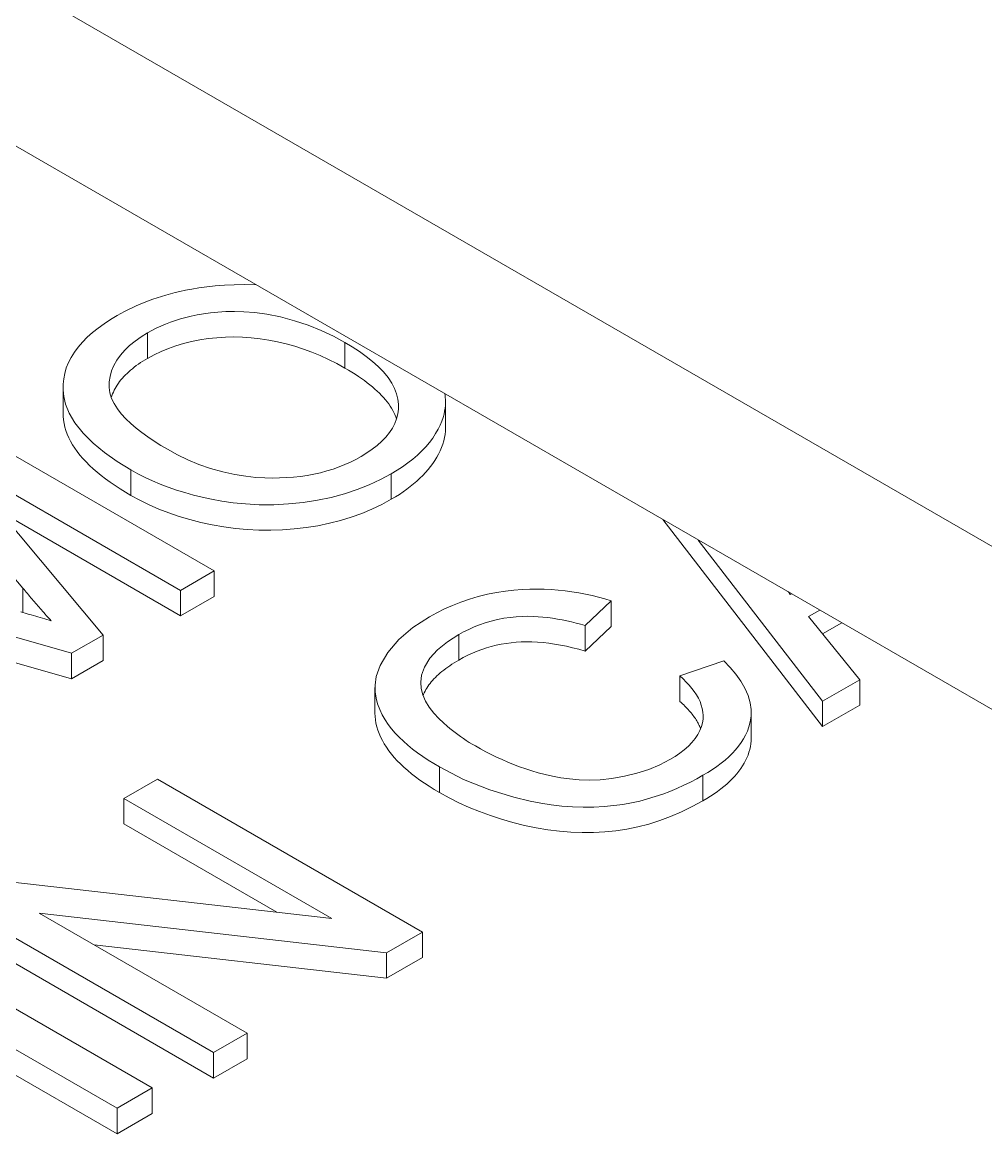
# Model space of a CAD drawing. Header units: millimetres. Extents: x 13 to 1104, y 13 to 850.
# Drawn here: x 933.52 to 941.23, y 603.78 to 612.68 of the extents above; entities that cross this region are included whole.
import ezdxf

# ---------------------------------------------------------------- set-up
doc = ezdxf.new("R2010")
doc.units = ezdxf.units.MM
doc.header["$LTSCALE"] = 4
doc.layers.add('Visible (ANSI)', color=7, linetype='Continuous', lineweight=9)
doc.layers.add('Visible Narrow (ANSI)', color=7, linetype='Continuous', lineweight=9)

msp = doc.modelspace()

# ---------------------------------------------------------------- linework, layer by layer
at = {"layer": 'Visible (ANSI)'}
for p, q in [((888.4212, 639.0001), (943.3384, 607.2937)), ((888.4212, 637.6937), (943.3384, 605.9873)), ((933.8474, 609.5498), (933.8474, 609.754)), ((936.9089, 609.4299), (936.9089, 609.634)), ((935.0573, 608.2832), (932.936, 609.5079)), ((932.5593, 609.2904), (933.5261, 608.1441)), ((934.168, 607.7697), (933.012, 609.1523)), ((933.012, 609.1523), (934.7873, 608.1273)), ((934.7873, 607.9232), (933.342, 608.7576)), ((939.9276, 607.0361), (938.6498, 608.6942)), ((938.9332, 608.5306), (939.9276, 607.2403)), ((931.4954, 608.3121), (933.9158, 607.6241)), ((934.7873, 608.1273), (935.0573, 608.2832)), ((935.0573, 608.079), (935.0573, 608.2832)), ((934.7873, 607.9232), (934.7873, 608.1273)), ((935.0573, 608.079), (934.7873, 607.9232)), ((939.6689, 608.0954), (939.6539, 608.1145)), ((939.678, 608.1006), (939.6689, 608.0954)), ((938.0262, 607.8452), (938.2364, 608.0431)), ((938.2364, 607.839), (938.2364, 608.0431)), ((933.9158, 607.42), (932.1918, 607.91)), ((939.8161, 607.9171), (939.906, 607.969)), ((940.2251, 607.412), (939.8161, 607.9171)), ((938.0262, 607.6411), (938.0262, 607.8452)), ((938.2364, 607.839), (938.0262, 607.6411)), ((940.0828, 607.8669), (939.9287, 607.778)), ((933.9158, 607.6241), (934.168, 607.7697)), ((934.168, 607.5656), (934.168, 607.7697)), ((933.9158, 607.42), (933.9158, 607.6241)), ((934.168, 607.5656), (933.9158, 607.42)), ((939.1386, 607.5633), (938.7861, 607.4419)), ((938.7861, 607.2378), (938.7861, 607.4419)), ((939.9276, 607.2403), (940.2251, 607.412)), ((940.2251, 607.2079), (940.2251, 607.412)), ((936.3444, 607.1441), (936.3444, 607.3482)), ((939.9276, 607.0361), (939.9276, 607.2403)), ((940.2251, 607.2079), (939.9276, 607.0361)), ((939.356, 606.9444), (939.356, 607.1485)), ((934.6033, 606.6158), (934.3349, 606.4608)), ((936.7246, 605.391), (934.6033, 606.6158)), ((934.3349, 606.4608), (936.0003, 605.4993)), ((934.3349, 606.2567), (934.3349, 606.4608)), ((935.5596, 605.5496), (934.3349, 606.2567)), ((936.0003, 605.4993), (933.2193, 605.8167)), ((932.9315, 605.6505), (935.0528, 604.4258)), ((935.3212, 604.5807), (933.6558, 605.5422)), ((933.6558, 605.5422), (936.4368, 605.2249)), ((935.0528, 604.2217), (932.9315, 605.4464)), ((934.5613, 604.142), (932.4399, 605.3667)), ((936.4368, 605.2249), (936.7246, 605.391)), ((936.7246, 605.1869), (936.7246, 605.391)), ((936.4368, 605.0207), (934.0965, 605.2878)), ((936.4368, 605.0207), (936.4368, 605.2249)), ((932.1586, 605.2043), (934.2799, 603.9796)), ((936.7246, 605.1869), (936.4368, 605.0207)), ((934.2799, 603.7755), (932.1586, 605.0002)), ((935.0528, 604.4258), (935.3212, 604.5807)), ((935.3212, 604.3766), (935.3212, 604.5807)), ((935.0528, 604.2217), (935.0528, 604.4258)), ((935.3212, 604.3766), (935.0528, 604.2217)), ((934.2799, 603.9796), (934.5613, 604.142)), ((934.5613, 603.9379), (934.5613, 604.142)), ((934.2799, 603.7755), (934.2799, 603.9796)), ((934.5613, 603.9379), (934.2799, 603.7755))]:
    msp.add_line(p, q, dxfattribs=at)
at = {"layer": 'Visible (ANSI)', "flags": 128}
for points in [[(935.396, 610.5729), (935.3002, 610.576), (935.2173, 610.5754), (935.1392, 610.572), (935.0659, 610.5663), (934.9977, 610.5588), (934.935, 610.55), (934.878, 610.5405), (934.8271, 610.5306), (934.7827, 610.5209), (934.7441, 610.5118), (934.707, 610.5022), (934.6706, 610.492), (934.6347, 610.4812), (934.5996, 610.4699), (934.565, 610.458), (934.5311, 610.4455), (934.4977, 610.4326), (934.465, 610.419), (934.4329, 610.405), (934.4014, 610.3905), (934.3705, 610.3755), (934.3402, 610.36), (934.3104, 610.344), (934.2812, 610.3275)], [(934.2812, 610.3275), (934.2278, 610.2954), (934.1769, 610.2619), (934.1287, 610.2272), (934.0835, 610.1911), (934.0416, 610.1537), (934.0033, 610.1152), (933.9689, 610.0756), (933.9384, 610.0347), (933.9123, 609.993), (933.8907, 609.9509), (933.8736, 609.9082), (933.8608, 609.8651), (933.8523, 609.8215), (933.848, 609.7775), (933.8479, 609.7328), (933.8533, 609.6805), (933.868, 609.6184), (933.8962, 609.5473), (933.9421, 609.4686), (934.0077, 609.3854), (934.0878, 609.3057), (934.1797, 609.2301), (934.2816, 609.1588), (934.3912, 609.0916)], [(934.5238, 610.1894), (934.5577, 610.2082), (934.593, 610.2262), (934.6295, 610.2432), (934.6674, 610.2593), (934.7065, 610.2744), (934.7468, 610.2884), (934.7881, 610.3012), (934.8305, 610.3128), (934.8739, 610.3233), (934.9198, 610.3328), (934.9707, 610.3417), (935.0265, 610.3494), (935.0869, 610.3555), (935.1515, 610.3594), (935.2202, 610.3607), (935.2954, 610.3587), (935.3819, 610.3519), (935.4794, 610.3387), (935.5875, 610.3172), (935.7015, 610.2868), (935.8104, 610.2502), (935.9137, 610.2083), (936.0113, 610.1619), (936.1034, 610.1119)], [(934.6838, 609.2568), (934.6301, 609.2886), (934.5776, 609.3216), (934.5269, 609.3555), (934.4783, 609.3904), (934.4324, 609.4262), (934.3895, 609.463), (934.3496, 609.5011), (934.3136, 609.5405), (934.282, 609.5811), (934.2558, 609.6227), (934.2356, 609.6651), (934.2221, 609.7082), (934.2159, 609.7519), (934.2171, 609.7962), (934.2241, 609.8406), (934.2364, 609.8846), (934.2543, 609.9281), (934.2777, 609.9704), (934.3068, 610.0114), (934.3409, 610.0505), (934.3799, 610.0879), (934.4235, 610.1234), (934.4715, 610.1572), (934.5238, 610.1894)], [(936.1034, 609.9078), (936.0384, 609.9437), (935.9727, 609.9769), (935.9063, 610.0074), (935.8393, 610.0351), (935.7715, 610.06), (935.7031, 610.0822), (935.634, 610.1016), (935.5642, 610.1183), (935.4942, 610.132), (935.4243, 610.1427), (935.3546, 610.1504), (935.2851, 610.155), (935.2158, 610.1566), (935.1466, 610.1551), (935.0776, 610.1506), (935.0088, 610.143), (934.9411, 610.1326), (934.8754, 610.1195), (934.8118, 610.1038), (934.7501, 610.0854), (934.6905, 610.0643), (934.6329, 610.0406), (934.5773, 610.0143), (934.5238, 609.9852)], [(936.1034, 610.1119), (936.1626, 610.0764), (936.2195, 610.0394), (936.2736, 610.0008), (936.3241, 609.9608), (936.3707, 609.9192), (936.4125, 609.8762), (936.4491, 609.8318), (936.4793, 609.7867), (936.5022, 609.7428), (936.5182, 609.7001), (936.5281, 609.6586), (936.5325, 609.6182), (936.532, 609.5788), (936.5271, 609.54), (936.5177, 609.5017), (936.5035, 609.4639), (936.4845, 609.4268), (936.4606, 609.3902), (936.4321, 609.3548), (936.3995, 609.3208), (936.363, 609.2883), (936.3229, 609.2571), (936.2794, 609.2274), (936.2328, 609.1989)], [(934.5238, 609.9852), (934.5045, 609.9739), (934.486, 609.9624), (934.468, 609.9508), (934.4506, 609.939), (934.4339, 609.927), (934.4178, 609.9149), (934.4023, 609.9027), (934.3874, 609.8903), (934.3731, 609.8777), (934.3595, 609.865), (934.3465, 609.8522), (934.334, 609.8391), (934.3222, 609.826), (934.3111, 609.8127), (934.3005, 609.7992), (934.2906, 609.7856), (934.2812, 609.7718), (934.2725, 609.7579), (934.2644, 609.7438), (934.257, 609.7296), (934.2501, 609.7152), (934.2439, 609.7007), (934.2382, 609.686), (934.2332, 609.6712)], [(936.5171, 609.4999), (936.5111, 609.5171), (936.5041, 609.5344), (936.4961, 609.5516), (936.4872, 609.5688), (936.4773, 609.586), (936.4664, 609.6031), (936.4545, 609.6202), (936.4417, 609.6373), (936.4279, 609.6544), (936.4131, 609.6715), (936.3973, 609.6885), (936.3806, 609.7055), (936.3628, 609.7225), (936.3441, 609.7394), (936.3245, 609.7564), (936.3038, 609.7733), (936.2822, 609.7902), (936.2596, 609.807), (936.236, 609.8239), (936.2114, 609.8407), (936.1859, 609.8575), (936.1594, 609.8743), (936.1319, 609.891), (936.1034, 609.9078)], [(936.4753, 609.0608), (936.5216, 609.0886), (936.5657, 609.1175), (936.6075, 609.1474), (936.6471, 609.1784), (936.6843, 609.2105), (936.7189, 609.2435), (936.7508, 609.2772), (936.78, 609.3118), (936.8065, 609.3471), (936.8302, 609.3829), (936.8502, 609.4175), (936.8665, 609.4504), (936.8795, 609.4815), (936.8896, 609.5108), (936.8972, 609.5381), (936.9025, 609.5633), (936.906, 609.5863), (936.908, 609.6071), (936.9088, 609.6254), (936.9088, 609.6415), (936.9082, 609.6571), (936.9071, 609.6724), (936.9054, 609.6876), (936.9031, 609.7027)], [(934.3912, 608.8875), (934.3467, 608.9137), (934.3041, 608.9402), (934.2634, 608.9667), (934.2246, 608.9933), (934.1877, 609.0201), (934.1527, 609.0469), (934.1196, 609.0739), (934.0884, 609.101), (934.0591, 609.1282), (934.0317, 609.1555), (934.0062, 609.183), (933.9826, 609.2105), (933.9609, 609.2382), (933.9411, 609.2659), (933.9232, 609.2938), (933.9072, 609.3218), (933.8931, 609.3499), (933.8808, 609.3782), (933.8705, 609.4065), (933.8621, 609.435), (933.8556, 609.4635), (933.851, 609.4922), (933.8483, 609.521), (933.8474, 609.5498)], [(936.9089, 609.4299), (936.908, 609.4033), (936.9054, 609.3768), (936.9011, 609.3504), (936.895, 609.324), (936.8872, 609.2977), (936.8777, 609.2715), (936.8664, 609.2453), (936.8534, 609.2192), (936.8391, 609.1935), (936.8235, 609.1682), (936.8067, 609.1433), (936.7887, 609.1187), (936.7694, 609.0946), (936.7489, 609.071), (936.7271, 609.0477), (936.7041, 609.0248), (936.6798, 609.0023), (936.6543, 608.9803), (936.6276, 608.9587), (936.5996, 608.9374), (936.5704, 608.9166), (936.5399, 608.8962), (936.5082, 608.8762), (936.4753, 608.8566)], [(936.2328, 609.1989), (936.1917, 609.1763), (936.1488, 609.1548), (936.1041, 609.1347), (936.0574, 609.116), (936.0092, 609.0988), (935.9593, 609.0834), (935.9079, 609.0697), (935.855, 609.0578), (935.8015, 609.048), (935.7472, 609.04), (935.6924, 609.034), (935.6369, 609.0298), (935.5809, 609.0274), (935.5244, 609.0268), (935.4631, 609.0281), (935.3917, 609.0323), (935.3109, 609.0408), (935.2218, 609.055), (935.1253, 609.0761), (935.0278, 609.1039), (934.935, 609.1365), (934.8467, 609.1733), (934.763, 609.2136), (934.6838, 609.2568)], [(934.3912, 609.0916), (934.4466, 609.0609), (934.5041, 609.0317), (934.5637, 609.0041), (934.6255, 608.978), (934.6895, 608.9534), (934.7552, 608.9307), (934.8226, 608.9097), (934.8915, 608.8905), (934.9619, 608.8731), (935.0353, 608.8572), (935.1174, 608.8422), (935.2086, 608.829), (935.3087, 608.819), (935.4173, 608.8133), (935.5338, 608.8132), (935.6517, 608.8191), (935.7685, 608.8309), (935.8832, 608.8486), (935.9945, 608.8719), (936.1011, 608.9005), (936.2023, 608.934), (936.2983, 608.972), (936.3893, 609.0144), (936.4753, 609.0608)], [(936.4753, 608.8566), (936.3989, 608.8151), (936.3199, 608.7774), (936.2385, 608.7434), (936.1546, 608.7132), (936.0681, 608.6868), (935.9792, 608.6642), (935.8877, 608.6453), (935.7938, 608.6303), (935.6988, 608.6191), (935.604, 608.6118), (935.5096, 608.6086), (935.4154, 608.6093), (935.3216, 608.6139), (935.2281, 608.6226), (935.1349, 608.6352), (935.042, 608.6517), (934.9506, 608.6717), (934.8621, 608.6943), (934.7765, 608.7197), (934.6937, 608.7478), (934.6138, 608.7786), (934.5367, 608.8122), (934.4625, 608.8484), (934.3912, 608.8875)], [(933.5261, 608.1441), (933.5351, 608.1335), (933.5441, 608.1228), (933.5532, 608.112), (933.5624, 608.1012), (933.5716, 608.0903), (933.5809, 608.0794), (933.5902, 608.0685), (933.5995, 608.0575), (933.6088, 608.0466), (933.6181, 608.0358), (933.6274, 608.0249), (933.6367, 608.0142), (933.6459, 608.0035), (933.655, 607.9929), (933.6642, 607.9823), (933.6737, 607.9714), (933.6834, 607.9603), (933.6932, 607.9491), (933.7032, 607.9378), (933.7132, 607.9265), (933.7231, 607.9153), (933.7331, 607.9042), (933.7429, 607.8933), (933.7525, 607.8827)], [(938.2364, 608.0431), (938.186, 608.0583), (938.1348, 608.0724), (938.0827, 608.0854), (938.0297, 608.0971), (937.9759, 608.1075), (937.9212, 608.1164), (937.866, 608.1239), (937.8105, 608.1298), (937.7546, 608.1341), (937.6983, 608.1368), (937.6417, 608.1378), (937.5836, 608.1371), (937.522, 608.1344), (937.4571, 608.1294), (937.3893, 608.1217), (937.3188, 608.1108), (937.2461, 608.0965), (937.172, 608.0783), (937.1001, 608.0572), (937.031, 608.0335), (936.9646, 608.0073), (936.9009, 607.9788), (936.8398, 607.9484), (936.7812, 607.9161)], [(933.7525, 607.8827), (933.7356, 607.8878), (933.7182, 607.893), (933.7004, 607.8984), (933.6824, 607.9037), (933.6643, 607.9091), (933.6463, 607.9145), (933.6283, 607.9198), (933.6106, 607.925), (933.5934, 607.9301), (933.5766, 607.935), (933.5598, 607.94), (933.5429, 607.9449), (933.5258, 607.9499), (933.5086, 607.955)], [(936.7812, 607.9161), (936.6482, 607.8296), (936.5354, 607.734), (936.4463, 607.6308), (936.3854, 607.5268), (936.3548, 607.4378), (936.3449, 607.3671), (936.3459, 607.314), (936.3531, 607.2646), (936.3656, 607.2174), (936.3825, 607.1726), (936.403, 607.1302), (936.4262, 607.0905), (936.4512, 607.0536), (936.4778, 607.0188), (936.507, 606.9848), (936.5385, 606.9516), (936.5722, 606.9191), (936.608, 606.8874), (936.6457, 606.8565), (936.6854, 606.8263), (936.7268, 606.7969), (936.7699, 606.7681), (936.8145, 606.7401), (936.8604, 606.7128)], [(937.0157, 607.7733), (937.0546, 607.7948), (937.0952, 607.8151), (937.1377, 607.8342), (937.182, 607.8518), (937.228, 607.8677), (937.2756, 607.8818), (937.3247, 607.8938), (937.3755, 607.9037), (937.4264, 607.9112), (937.4754, 607.9161), (937.5224, 607.9188), (937.5672, 607.9196), (937.6099, 607.9188), (937.6502, 607.9166), (937.6893, 607.9134), (937.7283, 607.9091), (937.7669, 607.9038), (937.8053, 607.8976), (937.8434, 607.8906), (937.881, 607.8827), (937.9181, 607.8742), (937.9548, 607.8651), (937.9908, 607.8554), (938.0262, 607.8452)], [(937.1482, 606.8809), (937.1235, 606.8954), (937.0993, 606.9102), (937.0756, 606.9252), (937.0524, 606.9405), (937.0298, 606.9561), (937.0077, 606.9719), (936.9861, 606.9879), (936.965, 607.0042), (936.9445, 607.0208), (936.9234, 607.0385), (936.8931, 607.0654), (936.8557, 607.1012), (936.8159, 607.1437), (936.7785, 607.1906), (936.7482, 607.2396), (936.7267, 607.2896), (936.7143, 607.3405), (936.7112, 607.3924), (936.7183, 607.4491), (936.7402, 607.513), (936.7829, 607.583), (936.8461, 607.6519), (936.9248, 607.7153), (937.0157, 607.7733)], [(938.0262, 607.6411), (937.9757, 607.6554), (937.926, 607.6682), (937.8771, 607.6794), (937.8291, 607.6892), (937.7819, 607.6974), (937.7356, 607.7041), (937.69, 607.7092), (937.6453, 607.7128), (937.6015, 607.7149), (937.5584, 607.7155), (937.5162, 607.7145), (937.4748, 607.712), (937.4341, 607.708), (937.3938, 607.7026), (937.354, 607.6957), (937.3146, 607.6874), (937.2757, 607.6777), (937.2372, 607.6665), (937.1991, 607.6539), (937.1615, 607.6398), (937.1244, 607.6243), (937.0877, 607.6074), (937.0514, 607.589), (937.0157, 607.5692)], [(937.0157, 607.5692), (936.9967, 607.558), (936.9783, 607.5468), (936.9605, 607.5355), (936.9434, 607.5241), (936.9269, 607.5126), (936.9109, 607.5011), (936.8956, 607.4895), (936.8809, 607.4779), (936.8669, 607.4662), (936.8534, 607.4544), (936.8406, 607.4425), (936.8283, 607.4306), (936.8167, 607.4186), (936.8057, 607.4065), (936.7953, 607.3944), (936.7855, 607.3822), (936.7763, 607.3699), (936.7678, 607.3576), (936.7598, 607.3452), (936.7525, 607.3327), (936.7458, 607.3202), (936.7397, 607.3076), (936.7342, 607.2949), (936.7293, 607.2822)], [(938.9704, 606.6466), (939.0089, 606.6695), (939.0459, 606.6932), (939.0814, 606.7176), (939.1153, 606.7427), (939.1474, 606.7686), (939.1777, 606.7953), (939.206, 606.8228), (939.232, 606.8508), (939.2557, 606.8794), (939.277, 606.9085), (939.2958, 606.9382), (939.3122, 606.9685), (939.3262, 606.9996), (939.3389, 607.035), (939.3491, 607.0756), (939.3552, 607.1213), (939.3554, 607.1719), (939.3479, 607.2273), (939.3313, 607.2862), (939.3063, 607.3443), (939.2738, 607.4012), (939.2345, 607.4567), (939.1892, 607.5107), (939.1386, 607.5633)], [(938.7861, 607.4419), (938.812, 607.4178), (938.8366, 607.3933), (938.8598, 607.3682), (938.8812, 607.3426), (938.9008, 607.3166), (938.9184, 607.2901), (938.9338, 607.2633), (938.9468, 607.2361), (938.9573, 607.2087), (938.965, 607.181), (938.97, 607.1531), (938.972, 607.1249), (938.9708, 607.0961), (938.9663, 607.0664), (938.958, 607.0357), (938.9458, 607.0044), (938.9292, 606.9727), (938.9079, 606.9406), (938.8825, 606.9093), (938.8534, 606.8794), (938.8208, 606.8506), (938.7852, 606.8231), (938.7466, 606.7968), (938.7053, 606.7717)], [(938.952, 607.0192), (938.9484, 607.0281), (938.9446, 607.037), (938.9405, 607.046), (938.936, 607.0549), (938.9313, 607.0639), (938.9263, 607.0728), (938.921, 607.0818), (938.9154, 607.0908), (938.9095, 607.0999), (938.9033, 607.1089), (938.8968, 607.118), (938.89, 607.1271), (938.883, 607.1362), (938.8756, 607.1454), (938.868, 607.1545), (938.8601, 607.1637), (938.8518, 607.1729), (938.8433, 607.1821), (938.8345, 607.1913), (938.8254, 607.2006), (938.816, 607.2099), (938.8063, 607.2191), (938.7964, 607.2285), (938.7861, 607.2378)], [(936.8604, 606.5087), (936.819, 606.5333), (936.7792, 606.558), (936.7412, 606.5829), (936.7049, 606.6081), (936.6703, 606.6334), (936.6375, 606.659), (936.6063, 606.6847), (936.5769, 606.7106), (936.5492, 606.7368), (936.5232, 606.7631), (936.499, 606.7897), (936.4764, 606.8164), (936.4556, 606.8434), (936.4365, 606.8706), (936.4191, 606.8979), (936.4035, 606.9255), (936.3896, 606.953), (936.3776, 606.9805), (936.3675, 607.0079), (936.3592, 607.0353), (936.3527, 607.0625), (936.3481, 607.0898), (936.3453, 607.117), (936.3444, 607.1441)], [(939.356, 606.9444), (939.3553, 606.9214), (939.3532, 606.8985), (939.3497, 606.8757), (939.3448, 606.8529), (939.3386, 606.8304), (939.3311, 606.8081), (939.3222, 606.7859), (939.312, 606.764), (939.3006, 606.7424), (939.2878, 606.7209), (939.2737, 606.6996), (939.2582, 606.6786), (939.2415, 606.6577), (939.2234, 606.6371), (939.2041, 606.6167), (939.1834, 606.5965), (939.1614, 606.5765), (939.138, 606.5567), (939.1134, 606.5371), (939.0874, 606.5178), (939.0602, 606.4986), (939.0316, 606.4797), (939.0017, 606.461), (938.9704, 606.4424)], [(938.7053, 606.7717), (938.6246, 606.7297), (938.5367, 606.6931), (938.442, 606.6624), (938.3422, 606.6381), (938.2406, 606.6207), (938.1466, 606.611), (938.0598, 606.608), (937.9789, 606.6103), (937.9028, 606.6168), (937.8318, 606.6266), (937.7661, 606.6388), (937.7062, 606.6524), (937.6523, 606.6666), (937.6014, 606.6815), (937.5516, 606.6975), (937.5028, 606.7146), (937.4549, 606.7326), (937.4081, 606.7516), (937.3622, 606.7715), (937.3174, 606.7921), (937.2736, 606.8134), (937.2308, 606.8353), (937.189, 606.8579), (937.1482, 606.8809)], [(936.8604, 606.7128), (937.0536, 606.6135), (937.2652, 606.529), (937.455, 606.4709), (937.5883, 606.4391), (937.6722, 606.4229), (937.7556, 606.41), (937.84, 606.4003), (937.9253, 606.3939), (938.0114, 606.391), (938.0978, 606.3919), (938.1799, 606.396), (938.2572, 606.4033), (938.33, 606.4132), (938.399, 606.4256), (938.4645, 606.4402), (938.5273, 606.4567), (938.5885, 606.4752), (938.648, 606.4955), (938.7059, 606.5176), (938.7621, 606.5411), (938.8167, 606.5659), (938.8697, 606.5919), (938.9209, 606.6188), (938.9704, 606.6466)], [(938.9704, 606.4424), (938.8846, 606.3954), (938.7983, 606.3532), (938.7116, 606.3157), (938.6246, 606.2832), (938.5372, 606.2554), (938.4495, 606.2325), (938.3613, 606.2144), (938.2728, 606.2011), (938.1837, 606.1923), (938.0939, 606.1876), (938.0035, 606.187), (937.9124, 606.1905), (937.8206, 606.1981), (937.7281, 606.2098), (937.635, 606.2256), (937.5411, 606.2455), (937.4481, 606.2688), (937.3573, 606.2948), (937.2688, 606.3236), (937.1826, 606.3552), (937.0986, 606.3894), (937.017, 606.4265), (936.9376, 606.4662), (936.8604, 606.5087)]]:
    msp.add_lwpolyline(points, dxfattribs=at)
at = {"layer": 'Visible Narrow (ANSI)'}
for p, q in [((934.5238, 609.9852), (934.5238, 610.1894)), ((936.1034, 609.9078), (936.1034, 610.1119)), ((934.3912, 608.8875), (934.3912, 609.0916)), ((936.4753, 608.8566), (936.4753, 609.0608)), ((933.5261, 607.9498), (933.5261, 608.1441)), ((937.0157, 607.5692), (937.0157, 607.7733)), ((936.8604, 606.5087), (936.8604, 606.7128)), ((938.9704, 606.4424), (938.9704, 606.6466))]:
    msp.add_line(p, q, dxfattribs=at)

doc.saveas('drawing.dxf')
